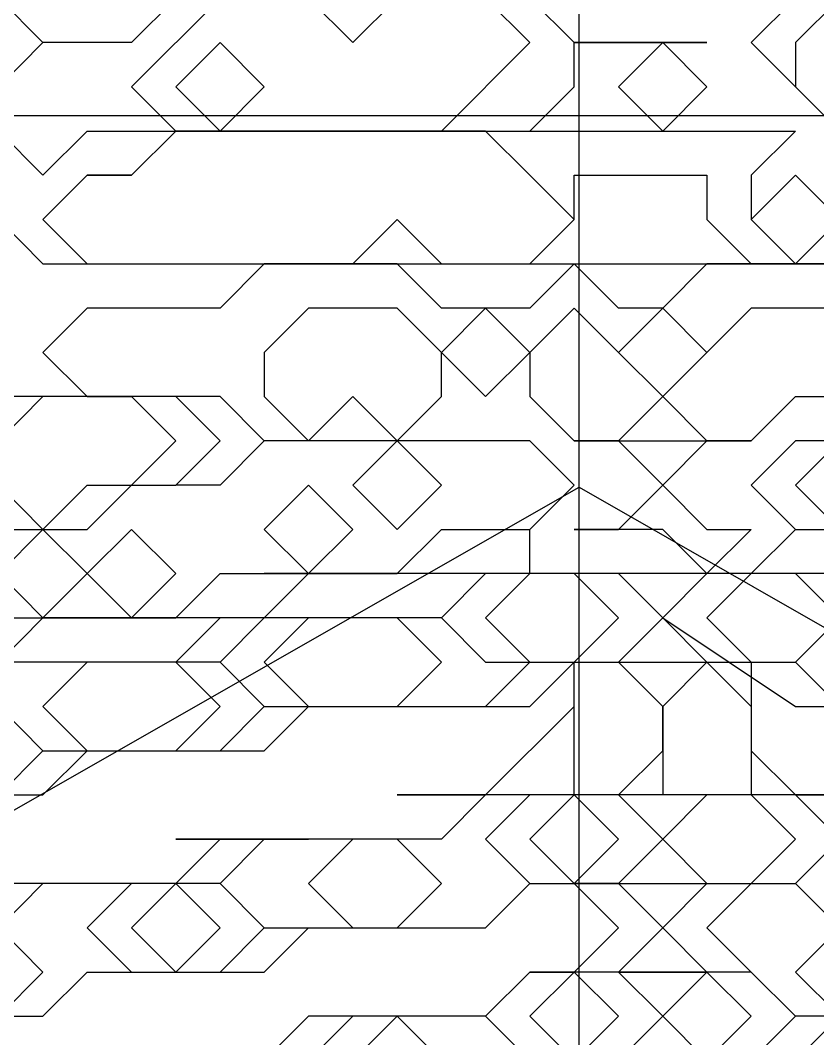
# Model space of a CAD drawing. Extents: x 46 to 224, y 52 to 151.
# Drawn here: x 127.49 to 138.21, y 67.58 to 81.28 of the extents above; entities that cross this region are included whole.
import ezdxf

# ---------------------------------------------------------------- set-up
doc = ezdxf.new("R2010")
doc.units = 0
doc.layers.add('OUTLINE', color=1, linetype='CONTINUOUS')

msp = doc.modelspace()

# ---------------------------------------------------------------- linework, layer by layer
for p, q in [((127.196, 81.5754), (127.7913, 80.9802)), ((127.196, 81.5754), (127.7913, 80.9802)), ((129.577, 81.5754), (128.9818, 80.9802)), ((130.1722, 81.5754), (128.9818, 80.3849)), ((131.9579, 80.9802), (131.3627, 81.5754)), ((132.5532, 81.5754), (131.9579, 80.9802)), ((134.3389, 80.9802), (133.7437, 81.5754)), ((134.9341, 80.9802), (134.3389, 81.5754)), ((137.9103, 81.5754), (137.3151, 80.9802)), ((138.5056, 81.5754), (137.9103, 80.9802)), ((127.7913, 80.9802), (127.196, 80.3849)), ((127.7913, 80.9802), (127.196, 80.3849)), ((127.7913, 80.9802), (127.196, 80.3849)), ((128.9818, 80.9802), (127.7913, 80.9802)), ((130.1722, 80.9802), (129.577, 80.3849)), ((130.7675, 80.3849), (130.1722, 80.9802)), ((133.1484, 79.7897), (134.3389, 80.9802)), ((134.9341, 80.3849), (134.9341, 80.9802)), ((134.9341, 80.9802), (136.7198, 80.9802)), ((135.5294, 80.9802), (134.9341, 80.9802)), ((134.9341, 80.9802), (136.7198, 80.9802)), ((135.5294, 80.9802), (134.9341, 80.9802)), ((134.9341, 80.9802), (136.7198, 80.9802)), ((135.5294, 80.9802), (134.9341, 80.9802)), ((136.1246, 80.9802), (135.5294, 80.3849)), ((135.5294, 80.9802), (136.7198, 80.9802)), ((136.1246, 80.9802), (135.5294, 80.9802)), ((136.7198, 80.9802), (135.5294, 80.9802)), ((136.7198, 80.9802), (135.5294, 80.9802)), ((136.7198, 80.9802), (135.5294, 80.9802)), ((136.7198, 80.3849), (136.1246, 80.9802)), ((136.7198, 80.9802), (136.1246, 80.9802)), ((137.3151, 80.9802), (138.5056, 79.7897)), ((137.9103, 80.9802), (137.9103, 80.3849)), ((128.9818, 80.3849), (129.577, 79.7897)), ((129.577, 80.3849), (130.1722, 79.7897)), ((130.1722, 79.7897), (130.7675, 80.3849)), ((134.3389, 79.7897), (134.9341, 80.3849)), ((135.5294, 80.3849), (136.1246, 79.7897)), ((136.1246, 79.7897), (136.7198, 80.3849)), ((137.9103, 80.3849), (138.5056, 79.7897)), ((127.196, 79.7897), (127.7913, 79.1945)), ((127.196, 79.7897), (127.7913, 79.1945)), ((127.196, 79.7897), (127.7913, 79.1945)), ((127.7913, 79.1945), (128.3865, 79.7897)), ((127.7913, 79.1945), (128.3865, 79.7897)), ((127.7913, 79.1945), (128.3865, 79.7897)), ((128.3865, 79.7897), (134.3389, 79.7897)), ((128.3865, 79.7897), (137.9103, 79.7897)), ((128.3865, 79.7897), (137.9103, 79.7897)), ((128.9818, 79.1945), (129.577, 79.7897)), ((129.577, 79.7897), (128.9818, 79.1945)), ((129.577, 79.7897), (128.9818, 79.1945)), ((129.577, 79.7897), (128.9818, 79.1945)), ((129.577, 79.7897), (131.3627, 79.7897)), ((130.1722, 79.7897), (129.577, 79.7897)), ((129.577, 79.7897), (131.3627, 79.7897)), ((131.3627, 79.7897), (129.577, 79.7897)), ((133.7437, 79.7897), (129.577, 79.7897)), ((129.577, 79.7897), (133.1484, 79.7897)), ((133.7437, 79.7897), (129.577, 79.7897)), ((131.3627, 79.7897), (130.1722, 79.7897)), ((134.3389, 79.1945), (133.7437, 79.7897)), ((134.3389, 79.1945), (133.7437, 79.7897)), ((137.9103, 79.7897), (137.3151, 79.1945)), ((137.9103, 79.7897), (137.3151, 79.1945)), ((128.3865, 79.1945), (127.7913, 78.5992)), ((128.3865, 79.1945), (127.7913, 78.5992)), ((128.3865, 79.1945), (128.9818, 79.1945)), ((128.9818, 79.1945), (128.3865, 79.1945)), ((128.9818, 79.1945), (128.3865, 79.1945)), ((128.9818, 79.1945), (128.3865, 79.1945)), ((134.9341, 78.5992), (134.3389, 79.1945)), ((134.9341, 78.5992), (134.3389, 79.1945)), ((134.9341, 78.5992), (134.9341, 79.1945)), ((134.9341, 79.1945), (136.7198, 79.1945)), ((136.7198, 79.1945), (136.7198, 78.5992)), ((137.9103, 79.1945), (137.3151, 78.5992)), ((137.3151, 79.1945), (137.3151, 78.5992)), ((137.3151, 79.1945), (137.3151, 78.5992)), ((138.5056, 78.5992), (137.9103, 79.1945)), ((127.196, 78.5992), (127.7913, 78.004)), ((127.196, 78.5992), (127.7913, 78.004)), ((127.196, 78.5992), (127.7913, 78.004)), ((127.7913, 78.5992), (128.3865, 78.004)), ((127.7913, 78.5992), (128.3865, 78.004)), ((131.9579, 78.004), (132.5532, 78.5992)), ((131.9579, 78.004), (132.5532, 78.5992)), ((132.5532, 78.5992), (133.1484, 78.004)), ((132.5532, 78.5992), (133.1484, 78.004)), ((134.3389, 78.004), (134.9341, 78.5992)), ((134.3389, 78.004), (134.9341, 78.5992)), ((134.3389, 78.004), (134.9341, 78.5992)), ((136.7198, 78.5992), (137.3151, 78.004)), ((137.3151, 78.5992), (137.9103, 78.004)), ((137.3151, 78.5992), (137.9103, 78.004)), ((137.3151, 78.5992), (137.9103, 78.004)), ((137.9103, 78.004), (138.5056, 78.5992)), ((137.9103, 78.004), (138.5056, 78.5992)), ((137.9103, 78.004), (138.5056, 78.5992)), ((127.7913, 78.004), (143.8627, 78.004)), ((127.7913, 78.004), (143.8627, 78.004)), ((127.7913, 78.004), (134.3389, 78.004)), ((128.3865, 78.004), (131.9579, 78.004)), ((128.3865, 78.004), (131.9579, 78.004)), ((130.7675, 78.004), (130.1722, 77.4088)), ((130.7675, 78.004), (130.1722, 77.4088)), ((132.5532, 78.004), (130.7675, 78.004)), ((132.5532, 78.004), (130.7675, 78.004)), ((133.1484, 77.4088), (132.5532, 78.004)), ((133.1484, 77.4088), (132.5532, 78.004)), ((133.1484, 78.004), (134.3389, 78.004)), ((133.1484, 78.004), (134.3389, 78.004)), ((134.9341, 78.004), (134.3389, 77.4088)), ((134.9341, 78.004), (134.3389, 77.4088)), ((135.5294, 77.4088), (134.9341, 78.004)), ((135.5294, 77.4088), (134.9341, 78.004)), ((136.7198, 78.004), (136.1246, 77.4088)), ((136.7198, 78.004), (136.1246, 77.4088)), ((139.1008, 78.004), (136.7198, 78.004)), ((139.1008, 78.004), (136.7198, 78.004)), ((137.3151, 78.004), (143.8627, 78.004)), ((128.3865, 77.4088), (127.7913, 76.8135)), ((128.3865, 77.4088), (127.7913, 76.8135)), ((130.1722, 77.4088), (128.3865, 77.4088)), ((130.1722, 77.4088), (128.3865, 77.4088)), ((131.3627, 77.4088), (130.7675, 76.8135)), ((132.5532, 77.4088), (131.3627, 77.4088)), ((133.1484, 76.8135), (132.5532, 77.4088)), ((134.3389, 77.4088), (133.1484, 77.4088)), ((134.3389, 77.4088), (133.1484, 77.4088)), ((133.7437, 77.4088), (133.1484, 76.8135)), ((134.3389, 76.8135), (133.7437, 77.4088)), ((134.9341, 77.4088), (134.3389, 76.8135)), ((135.5294, 76.8135), (134.9341, 77.4088)), ((136.1246, 77.4088), (135.5294, 77.4088)), ((136.1246, 77.4088), (135.5294, 77.4088)), ((136.1246, 77.4088), (135.5294, 76.8135)), ((136.7198, 76.8135), (136.1246, 77.4088)), ((137.3151, 77.4088), (136.1246, 76.2183)), ((138.5056, 77.4088), (137.3151, 77.4088)), ((127.7913, 76.8135), (128.3865, 76.2183)), ((127.7913, 76.8135), (128.3865, 76.2183)), ((130.7675, 76.8135), (130.7675, 76.2183)), ((133.1484, 76.2183), (133.1484, 76.8135)), ((133.1484, 76.8135), (133.7437, 76.2183)), ((133.7437, 76.2183), (134.3389, 76.8135)), ((134.3389, 76.8135), (134.3389, 76.2183)), ((136.1246, 76.2183), (135.5294, 76.8135)), ((135.5294, 76.8135), (136.1246, 76.2183)), ((136.1246, 76.2183), (136.7198, 76.8135)), ((130.1722, 76.2183), (125.4103, 76.2183)), ((129.577, 76.2183), (126.0056, 76.2183)), ((128.9818, 76.2183), (126.0056, 76.2183)), ((128.9818, 76.2183), (126.0056, 76.2183)), ((129.577, 76.2183), (126.0056, 76.2183)), ((129.577, 76.2183), (126.0056, 76.2183)), ((127.7913, 76.2183), (127.196, 75.623)), ((128.9818, 76.2183), (127.7913, 76.2183)), ((128.3865, 76.2183), (128.9818, 76.2183)), ((128.3865, 76.2183), (128.9818, 76.2183)), ((129.577, 75.623), (128.9818, 76.2183)), ((130.1722, 75.623), (129.577, 76.2183)), ((130.1722, 75.623), (129.577, 76.2183)), ((130.1722, 75.623), (129.577, 76.2183)), ((130.7675, 75.623), (130.1722, 76.2183)), ((130.7675, 76.2183), (131.3627, 75.623)), ((131.3627, 75.623), (131.9579, 76.2183)), ((131.9579, 76.2183), (132.5532, 75.623)), ((132.5532, 75.623), (133.1484, 76.2183)), ((134.3389, 76.2183), (134.9341, 75.623)), ((135.5294, 75.623), (136.1246, 76.2183)), ((136.1246, 76.2183), (136.7198, 75.623)), ((137.3151, 75.623), (137.9103, 76.2183)), ((137.9103, 76.2183), (138.5056, 76.2183)), ((128.9818, 75.0278), (129.577, 75.623)), ((129.577, 75.0278), (130.1722, 75.623)), ((129.577, 75.0278), (130.1722, 75.623)), ((129.577, 75.0278), (130.1722, 75.623)), ((130.7675, 75.623), (130.1722, 75.0278)), ((130.7675, 75.623), (130.1722, 75.0278)), ((134.3389, 75.623), (130.7675, 75.623)), ((134.3389, 75.623), (130.7675, 75.623)), ((134.3389, 75.623), (130.7675, 75.623)), ((132.5532, 75.623), (131.9579, 75.0278)), ((133.1484, 75.0278), (132.5532, 75.623)), ((134.9341, 75.0278), (134.3389, 75.623)), ((134.9341, 75.0278), (134.3389, 75.623)), ((134.9341, 75.0278), (134.3389, 75.623)), ((134.9341, 75.623), (137.3151, 75.623)), ((135.5294, 75.623), (134.9341, 75.623)), ((134.9341, 75.623), (135.5294, 75.623)), ((136.1246, 75.0278), (135.5294, 75.623)), ((136.7198, 75.623), (136.1246, 75.0278)), ((137.3151, 75.623), (136.7198, 75.623)), ((136.7198, 75.623), (137.3151, 75.623)), ((137.9103, 75.623), (137.3151, 75.0278)), ((137.9103, 75.623), (137.3151, 75.0278)), ((137.9103, 75.623), (137.3151, 75.0278)), ((138.5056, 75.623), (137.9103, 75.0278)), ((142.077, 75.623), (137.9103, 75.623)), ((140.2913, 75.623), (137.9103, 75.623)), ((140.2913, 75.623), (137.9103, 75.623)), ((127.196, 75.0278), (127.7913, 74.4326)), ((127.7913, 74.4326), (128.3865, 75.0278)), ((128.3865, 74.4326), (128.9818, 75.0278)), ((128.3865, 75.0278), (128.9818, 75.0278)), ((128.9818, 75.0278), (129.577, 75.0278)), ((130.1722, 75.0278), (129.577, 75.0278)), ((130.1722, 75.0278), (129.577, 75.0278)), ((131.3627, 75.0278), (130.7675, 74.4326)), ((131.9579, 74.4326), (131.3627, 75.0278)), ((131.9579, 75.0278), (132.5532, 74.4326)), ((132.5532, 74.4326), (133.1484, 75.0278)), ((134.3389, 74.4326), (134.9341, 75.0278)), ((134.3389, 74.4326), (134.9341, 75.0278)), ((134.3389, 74.4326), (134.9341, 75.0278)), ((135.5294, 74.4326), (136.1246, 75.0278)), ((136.1246, 75.0278), (136.7198, 74.4326)), ((137.3151, 75.0278), (137.9103, 74.4326)), ((137.3151, 75.0278), (137.9103, 74.4326)), ((137.3151, 75.0278), (137.9103, 74.4326)), ((137.9103, 75.0278), (138.5056, 74.4326)), ((126.0056, 74.4326), (128.3865, 74.4326)), ((127.7913, 74.4326), (127.196, 73.8373)), ((128.3865, 73.8373), (127.7913, 74.4326)), ((128.9818, 74.4326), (128.3865, 73.8373)), ((129.577, 73.8373), (128.9818, 74.4326)), ((130.7675, 74.4326), (131.3627, 73.8373)), ((131.3627, 73.8373), (131.9579, 74.4326)), ((132.5532, 73.8373), (133.1484, 74.4326)), ((132.5532, 73.8373), (133.1484, 74.4326)), ((133.1484, 74.4326), (134.3389, 74.4326)), ((133.1484, 74.4326), (134.3389, 74.4326)), ((134.3389, 73.8373), (134.3389, 74.4326)), ((136.1246, 74.4326), (134.9341, 74.4326)), ((134.9341, 74.4326), (135.5294, 74.4326)), ((136.7198, 73.8373), (136.1246, 74.4326)), ((136.7198, 74.4326), (137.3151, 74.4326)), ((137.3151, 74.4326), (136.7198, 73.8373)), ((137.9103, 74.4326), (137.3151, 73.8373)), ((137.9103, 74.4326), (138.5056, 74.4326)), ((137.9103, 74.4326), (138.5056, 74.4326)), ((127.196, 73.8373), (127.7913, 73.2421)), ((127.7913, 73.2421), (128.3865, 73.8373)), ((128.3865, 73.8373), (128.9818, 73.2421)), ((128.9818, 73.2421), (129.577, 73.8373)), ((129.577, 73.2421), (130.1722, 73.8373)), ((129.577, 73.2421), (130.1722, 73.8373)), ((130.1722, 73.8373), (132.5532, 73.8373)), ((130.1722, 73.8373), (132.5532, 73.8373)), ((130.7675, 73.8373), (132.5532, 73.8373)), ((131.3627, 73.8373), (130.7675, 73.8373)), ((131.3627, 73.8373), (130.7675, 73.2421)), ((131.3627, 73.8373), (130.7675, 73.2421)), ((132.5532, 73.8373), (131.3627, 73.8373)), ((140.2913, 73.8373), (131.3627, 73.8373)), ((140.2913, 73.8373), (131.3627, 73.8373)), ((133.7437, 73.8373), (133.1484, 73.2421)), ((133.7437, 73.8373), (133.1484, 73.2421)), ((133.7437, 73.8373), (133.1484, 73.2421)), ((135.5294, 73.8373), (133.7437, 73.8373)), ((135.5294, 73.8373), (133.7437, 73.8373)), ((135.5294, 73.8373), (133.7437, 73.8373)), ((134.3389, 73.8373), (133.7437, 73.2421)), ((137.3151, 73.8373), (134.3389, 73.8373)), ((134.9341, 73.8373), (134.3389, 73.8373)), ((135.5294, 73.2421), (134.9341, 73.8373)), ((136.1246, 73.2421), (135.5294, 73.8373)), ((136.1246, 73.2421), (135.5294, 73.8373)), ((136.1246, 73.2421), (135.5294, 73.8373)), ((136.7198, 73.8373), (136.1246, 73.2421)), ((136.7198, 73.8373), (136.1246, 73.2421)), ((136.7198, 73.8373), (136.1246, 73.2421)), ((138.5056, 73.8373), (136.7198, 73.8373)), ((138.5056, 73.8373), (136.7198, 73.8373)), ((137.9103, 73.8373), (136.7198, 73.8373)), ((137.3151, 73.8373), (136.7198, 73.2421)), ((137.9103, 73.8373), (137.3151, 73.8373)), ((138.5056, 73.2421), (137.9103, 73.8373)), ((138.5056, 73.2421), (137.9103, 73.8373)), ((127.7913, 73.2421), (127.196, 72.6468)), ((127.196, 73.2421), (129.577, 73.2421)), ((127.7913, 73.2421), (127.196, 72.6468)), ((127.196, 73.2421), (129.577, 73.2421)), ((130.7675, 73.2421), (127.7913, 73.2421)), ((130.7675, 73.2421), (127.7913, 73.2421)), ((128.3865, 73.2421), (129.577, 73.2421)), ((128.9818, 73.2421), (128.3865, 73.2421)), ((129.577, 73.2421), (128.9818, 73.2421)), ((130.1722, 73.2421), (129.577, 72.6468)), ((133.1484, 73.2421), (130.1722, 73.2421)), ((130.7675, 73.2421), (130.1722, 72.6468)), ((133.1484, 73.2421), (130.7675, 73.2421)), ((131.3627, 73.2421), (130.7675, 72.6468)), ((131.3627, 73.2421), (130.7675, 72.6468)), ((132.5532, 73.2421), (131.3627, 73.2421)), ((132.5532, 73.2421), (131.3627, 73.2421)), ((133.1484, 72.6468), (132.5532, 73.2421)), ((133.1484, 72.6468), (132.5532, 73.2421)), ((133.1484, 73.2421), (133.7437, 72.6468)), ((133.7437, 73.2421), (134.3389, 72.6468)), ((134.9341, 72.6468), (135.5294, 73.2421)), ((135.5294, 72.6468), (136.1246, 73.2421)), ((135.5294, 72.6468), (136.1246, 73.2421)), ((135.5294, 72.6468), (136.1246, 73.2421)), ((136.1246, 73.2421), (137.9103, 72.0516)), ((136.1246, 73.2421), (136.7198, 72.6468)), ((136.1246, 73.2421), (136.7198, 72.6468)), ((136.7198, 73.2421), (137.3151, 72.6468)), ((137.9103, 72.6468), (138.5056, 73.2421)), ((137.9103, 72.6468), (138.5056, 73.2421)), ((129.577, 72.6468), (127.196, 72.6468)), ((130.1722, 72.6468), (127.196, 72.6468)), ((128.3865, 72.6468), (127.7913, 72.0516)), ((128.3865, 72.6468), (127.7913, 72.0516)), ((129.577, 72.6468), (128.3865, 72.6468)), ((129.577, 72.6468), (128.3865, 72.6468)), ((130.1722, 72.0516), (129.577, 72.6468)), ((130.1722, 72.0516), (129.577, 72.6468)), ((130.1722, 72.6468), (130.7675, 72.0516)), ((130.7675, 72.0516), (130.1722, 72.6468)), ((130.7675, 72.6468), (131.3627, 72.0516)), ((130.7675, 72.6468), (131.3627, 72.0516)), ((132.5532, 72.0516), (133.1484, 72.6468)), ((132.5532, 72.0516), (133.1484, 72.6468)), ((133.7437, 72.0516), (134.3389, 72.6468)), ((133.7437, 72.6468), (135.5294, 72.6468)), ((134.3389, 72.0516), (134.9341, 72.6468)), ((134.3389, 72.6468), (135.5294, 72.6468)), ((134.3389, 72.6468), (134.9341, 72.6468)), ((134.9341, 72.6468), (135.5294, 72.6468)), ((134.9341, 72.6468), (136.7198, 72.6468)), ((134.9341, 72.0516), (134.9341, 72.6468)), ((134.9341, 72.6468), (137.3151, 72.6468)), ((134.9341, 72.0516), (134.9341, 72.6468)), ((134.9341, 72.6468), (137.3151, 72.6468)), ((134.9341, 72.0516), (134.9341, 72.6468)), ((135.5294, 72.6468), (136.7198, 72.6468)), ((136.1246, 72.0516), (135.5294, 72.6468)), ((136.7198, 72.6468), (136.1246, 72.0516)), ((136.7198, 72.6468), (137.3151, 72.0516)), ((136.7198, 72.6468), (137.9103, 72.6468)), ((136.7198, 72.6468), (137.9103, 72.6468)), ((137.3151, 72.6468), (137.3151, 71.4564)), ((137.3151, 72.6468), (137.9103, 72.6468)), ((137.3151, 72.6468), (137.3151, 71.4564)), ((137.9103, 72.6468), (138.5056, 72.0516)), ((127.7913, 71.4564), (127.196, 72.0516)), ((127.7913, 72.0516), (128.3865, 71.4564)), ((127.7913, 72.0516), (128.3865, 71.4564)), ((129.577, 71.4564), (130.1722, 72.0516)), ((129.577, 71.4564), (130.1722, 72.0516)), ((130.1722, 71.4564), (130.7675, 72.0516)), ((130.7675, 71.4564), (131.3627, 72.0516)), ((130.7675, 72.0516), (133.7437, 72.0516)), ((131.3627, 72.0516), (134.3389, 72.0516)), ((131.3627, 72.0516), (132.5532, 72.0516)), ((131.3627, 72.0516), (132.5532, 72.0516)), ((133.7437, 70.8611), (134.9341, 72.0516)), ((133.7437, 70.8611), (134.9341, 72.0516)), ((134.9341, 70.8611), (134.9341, 72.0516)), ((136.1246, 72.0516), (136.1246, 70.8611)), ((136.1246, 71.4564), (136.1246, 72.0516)), ((137.3151, 72.0516), (137.3151, 70.8611)), ((137.9103, 72.0516), (141.4818, 72.0516)), ((127.196, 70.8611), (127.7913, 71.4564)), ((127.196, 70.8611), (127.7913, 71.4564)), ((127.7913, 70.8611), (128.3865, 71.4564)), ((127.7913, 71.4564), (130.1722, 71.4564)), ((128.3865, 71.4564), (130.7675, 71.4564)), ((128.3865, 71.4564), (129.577, 71.4564)), ((128.3865, 71.4564), (129.577, 71.4564)), ((135.5294, 70.8611), (136.1246, 71.4564)), ((137.3151, 71.4564), (137.9103, 70.8611)), ((137.3151, 71.4564), (137.9103, 70.8611)), ((125.4103, 70.8611), (127.7913, 70.8611)), ((139.696, 70.8611), (132.5532, 70.8611)), ((132.5532, 70.8611), (133.7437, 70.8611)), ((139.696, 70.8611), (132.5532, 70.8611)), ((132.5532, 70.8611), (133.7437, 70.8611)), ((133.7437, 70.8611), (133.1484, 70.2659)), ((133.7437, 70.8611), (133.1484, 70.2659)), ((135.5294, 70.8611), (133.7437, 70.8611)), ((135.5294, 70.8611), (133.7437, 70.8611)), ((134.3389, 70.8611), (133.7437, 70.2659)), ((134.9341, 70.8611), (134.3389, 70.8611)), ((134.9341, 70.8611), (134.3389, 70.2659)), ((137.3151, 70.8611), (134.9341, 70.8611)), ((135.5294, 70.2659), (134.9341, 70.8611)), ((135.5294, 70.2659), (134.9341, 70.8611)), ((136.1246, 70.2659), (135.5294, 70.8611)), ((136.1246, 70.8611), (135.5294, 70.8611)), ((136.1246, 70.2659), (135.5294, 70.8611)), ((136.7198, 70.8611), (136.1246, 70.2659)), ((136.7198, 70.8611), (136.1246, 70.2659)), ((136.7198, 70.8611), (136.1246, 70.2659)), ((138.5056, 70.8611), (136.7198, 70.8611)), ((137.9103, 70.8611), (136.7198, 70.8611)), ((137.3151, 70.8611), (136.7198, 70.8611)), ((137.9103, 70.2659), (137.3151, 70.8611)), ((137.9103, 70.8611), (139.696, 70.8611)), ((138.5056, 70.2659), (137.9103, 70.8611)), ((137.9103, 70.8611), (139.696, 70.8611)), ((130.1722, 70.2659), (129.577, 69.6707)), ((129.577, 70.2659), (131.3627, 70.2659)), ((130.1722, 70.2659), (129.577, 70.2659)), ((129.577, 70.2659), (131.3627, 70.2659)), ((130.1722, 70.2659), (129.577, 70.2659)), ((133.1484, 70.2659), (130.1722, 70.2659)), ((131.3627, 70.2659), (130.1722, 70.2659)), ((130.7675, 70.2659), (130.1722, 69.6707)), ((131.3627, 70.2659), (130.1722, 70.2659)), ((133.1484, 70.2659), (130.7675, 70.2659)), ((131.9579, 70.2659), (131.3627, 69.6707)), ((131.9579, 70.2659), (131.3627, 69.6707)), ((132.5532, 70.2659), (131.9579, 70.2659)), ((132.5532, 70.2659), (131.9579, 70.2659)), ((133.1484, 69.6707), (132.5532, 70.2659)), ((133.1484, 69.6707), (132.5532, 70.2659)), ((133.7437, 70.2659), (134.3389, 69.6707)), ((134.3389, 70.2659), (134.9341, 69.6707)), ((134.9341, 69.6707), (135.5294, 70.2659)), ((134.9341, 69.6707), (135.5294, 70.2659)), ((135.5294, 69.6707), (136.1246, 70.2659)), ((135.5294, 69.6707), (136.1246, 70.2659)), ((136.1246, 70.2659), (136.7198, 69.6707)), ((136.1246, 70.2659), (136.7198, 69.6707)), ((136.1246, 70.2659), (136.7198, 69.6707)), ((137.3151, 69.6707), (137.9103, 70.2659)), ((137.9103, 69.6707), (138.5056, 70.2659)), ((138.5056, 70.2659), (137.9103, 69.6707)), ((129.577, 69.6707), (127.196, 69.6707)), ((127.7913, 69.6707), (127.196, 69.0754)), ((130.1722, 69.6707), (127.7913, 69.6707)), ((128.9818, 69.6707), (128.3865, 69.0754)), ((130.1722, 69.6707), (128.9818, 69.6707)), ((129.577, 69.6707), (128.9818, 69.0754)), ((130.1722, 69.0754), (129.577, 69.6707)), ((130.1722, 69.6707), (130.7675, 69.0754)), ((130.7675, 69.0754), (130.1722, 69.6707)), ((130.7675, 69.0754), (130.1722, 69.6707)), ((131.3627, 69.6707), (131.9579, 69.0754)), ((131.3627, 69.6707), (131.9579, 69.0754)), ((132.5532, 69.0754), (133.1484, 69.6707)), ((132.5532, 69.0754), (133.1484, 69.6707)), ((133.7437, 69.0754), (134.3389, 69.6707)), ((133.7437, 69.0754), (134.3389, 69.6707)), ((134.3389, 69.6707), (135.5294, 69.6707)), ((134.3389, 69.6707), (135.5294, 69.6707)), ((134.3389, 69.6707), (134.9341, 69.6707)), ((134.9341, 69.6707), (136.7198, 69.6707)), ((135.5294, 69.6707), (134.9341, 69.6707)), ((134.9341, 69.6707), (137.3151, 69.6707)), ((135.5294, 69.0754), (134.9341, 69.6707)), ((134.9341, 69.6707), (137.3151, 69.6707)), ((135.5294, 69.0754), (134.9341, 69.6707)), ((136.1246, 69.0754), (135.5294, 69.6707)), ((136.7198, 69.6707), (136.1246, 69.0754)), ((136.7198, 69.6707), (137.9103, 69.6707)), ((137.3151, 69.6707), (136.7198, 69.0754)), ((136.7198, 69.6707), (137.9103, 69.6707)), ((136.7198, 69.6707), (137.3151, 69.6707)), ((137.3151, 69.6707), (136.7198, 69.0754)), ((137.9103, 69.6707), (138.5056, 69.0754)), ((137.9103, 69.6707), (138.5056, 69.0754)), ((127.7913, 68.4802), (127.196, 69.0754)), ((128.3865, 69.0754), (128.9818, 68.4802)), ((128.9818, 69.0754), (129.577, 68.4802)), ((129.577, 68.4802), (130.1722, 69.0754)), ((130.1722, 68.4802), (130.7675, 69.0754)), ((130.1722, 68.4802), (130.7675, 69.0754)), ((130.7675, 68.4802), (131.3627, 69.0754)), ((130.7675, 69.0754), (133.7437, 69.0754)), ((131.3627, 69.0754), (133.7437, 69.0754)), ((131.9579, 69.0754), (132.5532, 69.0754)), ((131.9579, 69.0754), (132.5532, 69.0754)), ((134.9341, 68.4802), (135.5294, 69.0754)), ((134.9341, 68.4802), (135.5294, 69.0754)), ((135.5294, 68.4802), (136.1246, 69.0754)), ((136.1246, 69.0754), (136.7198, 68.4802)), ((136.7198, 69.0754), (137.3151, 68.4802)), ((136.7198, 69.0754), (137.3151, 68.4802)), ((138.5056, 69.0754), (137.9103, 68.4802)), ((127.196, 67.8849), (127.7913, 68.4802)), ((127.7913, 67.8849), (128.3865, 68.4802)), ((127.7913, 67.8849), (128.3865, 68.4802)), ((128.3865, 68.4802), (130.7675, 68.4802)), ((128.3865, 68.4802), (130.1722, 68.4802)), ((128.9818, 68.4802), (130.1722, 68.4802)), ((134.3389, 68.4802), (133.7437, 67.8849)), ((135.5294, 68.4802), (134.3389, 68.4802)), ((137.3151, 68.4802), (134.3389, 68.4802)), ((134.3389, 68.4802), (134.9341, 68.4802)), ((134.9341, 68.4802), (134.3389, 67.8849)), ((137.3151, 68.4802), (134.3389, 68.4802)), ((134.3389, 68.4802), (134.9341, 68.4802)), ((135.5294, 67.8849), (134.9341, 68.4802)), ((136.1246, 67.8849), (135.5294, 68.4802)), ((135.5294, 68.4802), (136.7198, 68.4802)), ((136.1246, 68.4802), (135.5294, 68.4802)), ((136.7198, 68.4802), (135.5294, 68.4802)), ((136.7198, 68.4802), (136.1246, 67.8849)), ((136.7198, 68.4802), (136.1246, 68.4802)), ((136.7198, 68.4802), (136.1246, 67.8849)), ((137.3151, 68.4802), (136.7198, 68.4802)), ((137.3151, 67.8849), (136.7198, 68.4802)), ((137.9103, 67.8849), (137.3151, 68.4802)), ((137.9103, 68.4802), (138.5056, 67.8849)), ((125.4103, 67.8849), (127.7913, 67.8849)), ((125.4103, 67.8849), (127.7913, 67.8849)), ((131.3627, 67.8849), (130.7675, 67.2897)), ((133.7437, 67.8849), (131.3627, 67.8849)), ((131.9579, 67.8849), (131.3627, 67.2897)), ((133.7437, 67.8849), (131.9579, 67.8849)), ((132.5532, 67.8849), (131.9579, 67.2897)), ((133.1484, 67.2897), (132.5532, 67.8849)), ((134.3389, 67.2897), (133.7437, 67.8849)), ((134.3389, 67.8849), (134.9341, 67.2897)), ((134.9341, 67.2897), (135.5294, 67.8849)), ((135.5294, 67.2897), (136.1246, 67.8849)), ((136.1246, 67.8849), (136.7198, 67.2897)), ((136.1246, 67.8849), (136.7198, 67.2897)), ((136.7198, 67.2897), (137.3151, 67.8849)), ((137.3151, 67.2897), (137.9103, 67.8849)), ((137.9103, 67.8849), (137.3151, 67.2897)), ((140.2913, 67.8849), (137.9103, 67.8849)), ((138.5056, 67.8849), (137.9103, 67.2897))]:
    msp.add_line(p, q)
at = {"layer": 'OUTLINE', "color": 1}
for p, q in [((135, 55), (135, 150)), ((50, 80), (220, 80)), ((100, 55), (135, 75)), ((135, 75), (170, 55))]:
    msp.add_line(p, q, dxfattribs=at)

doc.saveas('drawing.dxf')
